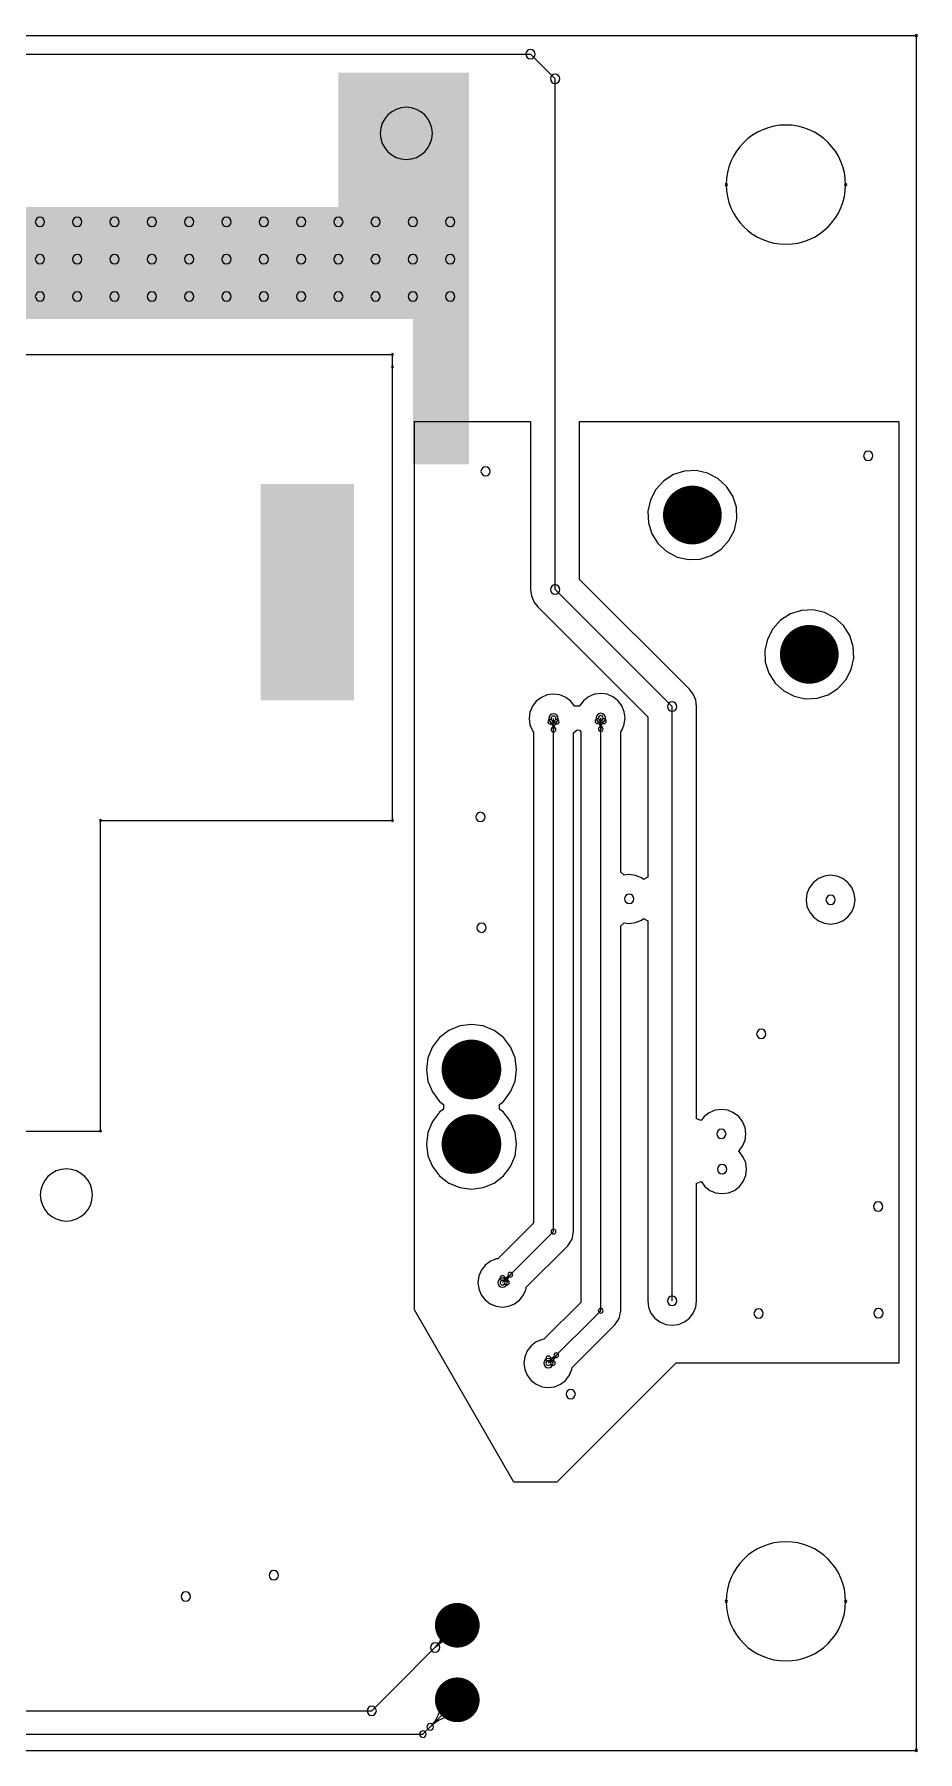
# Model space of a CAD drawing. Header units: inches. Extents: x 32166 to 34772, y 2386 to 4229.
# Drawn here: x 34238.2 to 34340.5, y 3322.4 to 3521.3 of the extents above; entities that cross this region are included whole.
import ezdxf

# ---------------------------------------------------------------- set-up
doc = ezdxf.new("R2010")
doc.units = ezdxf.units.IN
doc.header["$LTSCALE"] = 0.64311
doc.header["$MEASUREMENT"] = 0
for name, color, linetype in [('KEEPOUTLAYER', 6, 'CONTINUOUS'), ('MIDLAYER2', 76, 'CONTINUOUS'), ('MULTILAYER', 9, 'CONTINUOUS')]:
    doc.layers.add(name, color=color, linetype=linetype)

msp = doc.modelspace()

# ---------------------------------------------------------------- linework, layer by layer
at = {"layer": 'KEEPOUTLAYER'}
for p, q in [((32893.17, 3521.21), (34340.37, 3521.21)), ((34340.37, 3322.49), (34340.37, 3521.21)), ((34156.38, 3484.26), (34279.68, 3484.26)), ((34279.68, 3482.83), (34279.68, 3484.26)), ((34279.68, 3430.26), (34279.68, 3482.83)), ((34245.85, 3430.26), (34279.68, 3430.26)), ((34245.85, 3394.27), (34245.85, 3430.26)), ((34191.38, 3394.27), (34245.85, 3394.27)), ((32893.17, 3322.49), (34340.37, 3322.49))]:
    msp.add_line(p, q, dxfattribs=at)
for centre, radius, start, end in [((34340.37, 3521.21), 0.137, 0, 180), ((34340.37, 3521.21), 0.137, 180, 0), ((34340.37, 3521.21), 0.108, 0, 180), ((34340.37, 3521.21), 0.108, 180, 0), ((34325.25, 3503.93), 6.91, 0, 180), ((34318.34, 3503.93), 0.137, 0, 180), ((34318.34, 3503.93), 0.137, 180, 0), ((34325.25, 3503.93), 6.91, 180, 0), ((34332.16, 3503.93), 0.137, 0, 180), ((34332.16, 3503.93), 0.137, 180, 0), ((34279.68, 3484.26), 0.108, 0, 180), ((34279.68, 3484.26), 0.108, 0, 180), ((34279.68, 3484.26), 0.108, 180, 0), ((34279.68, 3484.26), 0.108, 180, 0), ((34279.68, 3482.83), 0.108, 0, 180), ((34279.68, 3482.83), 0.108, 0, 180), ((34279.68, 3482.83), 0.108, 180, 0), ((34279.68, 3482.83), 0.108, 180, 0), ((34245.85, 3430.26), 0.108, 0, 180), ((34245.85, 3430.26), 0.108, 0, 180), ((34245.85, 3430.26), 0.108, 180, 0), ((34245.85, 3430.26), 0.108, 180, 0), ((34279.68, 3430.26), 0.108, 0, 180), ((34279.68, 3430.26), 0.108, 0, 180), ((34279.68, 3430.26), 0.108, 180, 0), ((34279.68, 3430.26), 0.108, 180, 0), ((34245.85, 3394.27), 0.108, 0, 180), ((34245.85, 3394.27), 0.108, 0, 180), ((34245.85, 3394.27), 0.108, 180, 0), ((34245.85, 3394.27), 0.108, 180, 0), ((34325.25, 3339.77), 6.91, 0, 180), ((34318.34, 3339.77), 0.137, 0, 180), ((34318.34, 3339.77), 0.137, 180, 0), ((34325.25, 3339.77), 6.91, 180, 0), ((34332.16, 3339.77), 0.137, 0, 180), ((34332.16, 3339.77), 0.137, 180, 0), ((34340.37, 3322.49), 0.137, 0, 180), ((34340.37, 3322.49), 0.137, 0, 180), ((34340.37, 3322.49), 0.137, 180, 0), ((34340.37, 3322.49), 0.137, 180, 0)]:
    msp.add_arc(centre, radius, start, end, dxfattribs=at)
at = {"layer": 'MIDLAYER2'}
for p, q in [((34061.77, 3519.05), (34295.66, 3519.05)), ((34295.66, 3519.05), (34298.51, 3516.2)), ((34298.51, 3457.01), (34298.51, 3516.2)), ((34282.22, 3373.55), (34282.22, 3476.5)), ((34282.22, 3476.5), (34295.67, 3476.5)), ((34295.67, 3476.5), (34295.67, 3457.01)), ((34301.34, 3458.19), (34301.34, 3476.5)), ((34301.34, 3476.5), (34338.33, 3476.5)), ((34338.33, 3476.5), (34338.33, 3367.37)), ((34313.52, 3470.74), (34312.23, 3470.33)), ((34314.87, 3470.8), (34313.52, 3470.74)), ((34316.18, 3470.51), (34314.87, 3470.8)), ((34317.38, 3469.88), (34316.18, 3470.51)), ((34310.18, 3468.61), (34309.55, 3467.41)), ((34311.09, 3469.61), (34310.18, 3468.61)), ((34312.23, 3470.33), (34311.09, 3469.61)), ((34318.38, 3468.97), (34317.38, 3469.88)), ((34319.1, 3467.83), (34318.38, 3468.97)), ((34309.55, 3467.41), (34309.26, 3466.1)), ((34319.51, 3466.54), (34319.1, 3467.83)), ((34319.57, 3465.19), (34319.51, 3466.54)), ((34309.26, 3466.1), (34309.32, 3464.75)), ((34309.32, 3464.75), (34309.73, 3463.46)), ((34319.28, 3463.88), (34319.57, 3465.19)), ((34309.73, 3463.46), (34310.45, 3462.32)), ((34317.74, 3461.68), (34318.65, 3462.68)), ((34318.65, 3462.68), (34319.28, 3463.88)), ((34310.45, 3462.32), (34311.45, 3461.41)), ((34311.45, 3461.41), (34312.65, 3460.78)), ((34312.65, 3460.78), (34313.96, 3460.49)), ((34313.96, 3460.49), (34315.31, 3460.55)), ((34315.31, 3460.55), (34316.6, 3460.96)), ((34316.6, 3460.96), (34317.74, 3461.68)), ((34295.67, 3457.01), (34295.77, 3456.28)), ((34298.51, 3457.01), (34312.07, 3443.45)), ((34314.07, 3445.45), (34301.34, 3458.19)), ((34295.77, 3456.28), (34295.89, 3456)), ((34295.89, 3456), (34296.05, 3455.6)), ((34296.05, 3455.6), (34296.5, 3455.01)), ((34296.5, 3455.01), (34309.24, 3442.28)), ((34327.06, 3454.6), (34325.77, 3454.2)), ((34328.41, 3454.66), (34327.06, 3454.6)), ((34329.73, 3454.37), (34328.41, 3454.66)), ((34324.63, 3453.47), (34323.72, 3452.47)), ((34325.77, 3454.2), (34324.63, 3453.47)), ((34330.92, 3453.74), (34329.73, 3454.37)), ((34331.92, 3452.83), (34330.92, 3453.74)), ((34332.65, 3451.69), (34331.92, 3452.83)), ((34323.1, 3451.28), (34322.8, 3449.96)), ((34323.72, 3452.47), (34323.1, 3451.28)), ((34333.05, 3450.4), (34332.65, 3451.69)), ((34322.8, 3449.96), (34322.86, 3448.61)), ((34322.86, 3448.61), (34323.27, 3447.32)), ((34332.82, 3447.74), (34333.11, 3449.06)), ((34333.11, 3449.06), (34333.05, 3450.4)), ((34323.27, 3447.32), (34323.99, 3446.18)), ((34332.2, 3446.54), (34332.82, 3447.74)), ((34297.6, 3444.8), (34296.92, 3444.52)), ((34298.33, 3444.9), (34297.6, 3444.8)), ((34299.06, 3444.8), (34298.33, 3444.9)), ((34299.75, 3444.52), (34299.06, 3444.8)), ((34303.07, 3444.87), (34302.38, 3444.58)), ((34303.8, 3444.96), (34303.07, 3444.87)), ((34304.53, 3444.87), (34303.8, 3444.96)), ((34305.21, 3444.58), (34304.53, 3444.87)), ((34314.52, 3444.87), (34314.07, 3445.45)), ((34314.72, 3444.38), (34314.52, 3444.87)), ((34323.99, 3446.18), (34324.99, 3445.27)), ((34324.99, 3445.27), (34326.19, 3444.64)), ((34326.19, 3444.64), (34327.51, 3444.35)), ((34328.86, 3444.41), (34330.14, 3444.82)), ((34330.14, 3444.82), (34331.28, 3445.54)), ((34331.28, 3445.54), (34332.2, 3446.54)), ((34295.6, 3442.8), (34295.5, 3442.07)), ((34295.88, 3443.48), (34295.6, 3442.8)), ((34296.33, 3444.07), (34295.88, 3443.48)), ((34296.92, 3444.52), (34296.33, 3444.07)), ((34300.33, 3444.07), (34299.75, 3444.52)), ((34300.78, 3443.48), (34300.33, 3444.07)), ((34301.32, 3443.49), (34300.78, 3443.48)), ((34300.78, 3443.48), (34300.78, 3443.48)), ((34300.78, 3443.48), (34300.78, 3443.48)), ((34300.78, 3443.48), (34300.78, 3443.48)), ((34301.35, 3443.55), (34301.32, 3443.49)), ((34301.8, 3444.13), (34301.35, 3443.55)), ((34302.38, 3444.58), (34301.8, 3444.13)), ((34305.8, 3444.13), (34305.21, 3444.58)), ((34306.25, 3443.55), (34305.8, 3444.13)), ((34306.53, 3442.86), (34306.25, 3443.55)), ((34306.63, 3442.13), (34306.53, 3442.86)), ((34312.07, 3374.59), (34312.07, 3443.45)), ((34314.81, 3444.18), (34314.72, 3444.38)), ((34314.9, 3443.45), (34314.81, 3444.18)), ((34314.9, 3395.67), (34314.9, 3443.45)), ((34327.51, 3444.35), (34328.86, 3444.41)), ((34295.5, 3442.07), (34295.6, 3441.33)), ((34295.6, 3441.33), (34295.81, 3440.82)), ((34295.81, 3440.82), (34295.81, 3440.8)), ((34295.81, 3440.8), (34295.82, 3440.78)), ((34295.82, 3440.78), (34295.88, 3440.65)), ((34295.88, 3440.65), (34296.01, 3440.48)), ((34298.33, 3382.62), (34298.33, 3442.07)), ((34300.65, 3440.39), (34301.07, 3440.75)), ((34301.07, 3440.75), (34301.35, 3440.72)), ((34301.35, 3440.72), (34301.48, 3440.54)), ((34303.8, 3373.44), (34303.8, 3442.13)), ((34306.12, 3440.54), (34306.25, 3440.72)), ((34306.25, 3440.72), (34306.31, 3440.85)), ((34306.31, 3440.85), (34306.32, 3440.87)), ((34306.32, 3440.89), (34306.53, 3441.4)), ((34306.32, 3440.87), (34306.32, 3440.89)), ((34306.53, 3441.4), (34306.63, 3442.13)), ((34309.24, 3442.28), (34309.24, 3423.68)), ((34296.01, 3440.48), (34296.01, 3383.58)), ((34300.65, 3382.62), (34300.65, 3440.39)), ((34301.48, 3440.54), (34301.48, 3374.41)), ((34306.12, 3424.28), (34306.12, 3440.54)), ((34306.53, 3423.92), (34306.12, 3424.28)), ((34307.1, 3423.99), (34306.53, 3423.92)), ((34307.83, 3423.89), (34307.1, 3423.99)), ((34308.52, 3423.61), (34307.83, 3423.89)), ((34308.75, 3423.43), (34308.52, 3423.61)), ((34309.24, 3423.68), (34308.75, 3423.43)), ((34328.43, 3423.07), (34327.98, 3422.49)), ((34329.01, 3423.52), (34328.43, 3423.07)), ((34329.7, 3423.81), (34329.01, 3423.52)), ((34330.43, 3423.9), (34329.7, 3423.81)), ((34331.16, 3423.81), (34330.43, 3423.9)), ((34331.84, 3423.52), (34331.16, 3423.81)), ((34332.43, 3423.07), (34331.84, 3423.52)), ((34332.88, 3422.49), (34332.43, 3423.07)), ((34327.69, 3421.8), (34327.6, 3421.07)), ((34327.6, 3421.07), (34327.69, 3420.34)), ((34327.98, 3422.49), (34327.69, 3421.8)), ((34333.16, 3421.8), (34332.88, 3422.49)), ((34333.26, 3421.07), (34333.16, 3421.8)), ((34333.16, 3420.34), (34333.26, 3421.07)), ((34308.52, 3418.71), (34308.75, 3418.88)), ((34308.75, 3418.88), (34309.24, 3418.64)), ((34327.69, 3420.34), (34327.98, 3419.66)), ((34327.98, 3419.66), (34328.43, 3419.07)), ((34328.43, 3419.07), (34329.01, 3418.62)), ((34331.84, 3418.62), (34332.43, 3419.07)), ((34332.43, 3419.07), (34332.88, 3419.66)), ((34332.88, 3419.66), (34333.16, 3420.34)), ((34306.12, 3418.04), (34306.53, 3418.4)), ((34306.12, 3373.44), (34306.12, 3418.04)), ((34306.53, 3418.4), (34307.1, 3418.33)), ((34307.1, 3418.33), (34307.83, 3418.42)), ((34307.83, 3418.42), (34308.52, 3418.71)), ((34309.24, 3418.64), (34309.24, 3374.59)), ((34329.01, 3418.62), (34329.7, 3418.34)), ((34329.7, 3418.34), (34330.43, 3418.24)), ((34330.43, 3418.24), (34331.16, 3418.34)), ((34331.16, 3418.34), (34331.84, 3418.62)), ((34285.13, 3405.1), (34284.3, 3404.02)), ((34286.21, 3405.93), (34285.13, 3405.1)), ((34287.47, 3406.45), (34286.21, 3405.93)), ((34288.83, 3406.63), (34287.47, 3406.45)), ((34290.18, 3406.45), (34288.83, 3406.63)), ((34291.44, 3405.93), (34290.18, 3406.45)), ((34292.52, 3405.1), (34291.44, 3405.93)), ((34293.35, 3404.02), (34292.52, 3405.1)), ((34284.3, 3404.02), (34283.78, 3402.75)), ((34293.88, 3402.75), (34293.35, 3404.02)), ((34283.78, 3402.75), (34283.6, 3401.4)), ((34283.6, 3401.4), (34283.78, 3400.05)), ((34294.06, 3401.4), (34293.88, 3402.75)), ((34293.88, 3400.05), (34294.06, 3401.4)), ((34283.78, 3400.05), (34284.3, 3398.79)), ((34293.35, 3398.79), (34293.88, 3400.05)), ((34284.3, 3398.79), (34285.13, 3397.7)), ((34285.13, 3397.7), (34285.58, 3397.36)), ((34285.58, 3397.36), (34285.58, 3396.81)), ((34292.07, 3397.36), (34292.52, 3397.7)), ((34292.07, 3396.81), (34292.07, 3397.36)), ((34292.52, 3397.7), (34293.35, 3398.79)), ((34284.3, 3395.38), (34283.78, 3394.11)), ((34285.13, 3396.46), (34284.3, 3395.38)), ((34285.58, 3396.81), (34285.13, 3396.46)), ((34292.52, 3396.46), (34292.07, 3396.81)), ((34293.35, 3395.38), (34292.52, 3396.46)), ((34293.88, 3394.11), (34293.35, 3395.38)), ((34315.42, 3395.49), (34314.9, 3395.67)), ((34315.77, 3395.94), (34315.42, 3395.49)), ((34316.36, 3396.39), (34315.77, 3395.94)), ((34317.04, 3396.68), (34316.36, 3396.39)), ((34317.77, 3396.77), (34317.04, 3396.68)), ((34318.51, 3396.68), (34317.77, 3396.77)), ((34319.19, 3396.39), (34318.51, 3396.68)), ((34319.78, 3395.94), (34319.19, 3396.39)), ((34320.23, 3395.36), (34319.78, 3395.94)), ((34320.51, 3394.68), (34320.23, 3395.36)), ((34283.78, 3394.11), (34283.6, 3392.76)), ((34294.06, 3392.76), (34293.88, 3394.11)), ((34320.23, 3392.53), (34320.51, 3393.21)), ((34320.61, 3393.94), (34320.51, 3394.68)), ((34320.51, 3393.21), (34320.61, 3393.94)), ((34283.6, 3392.76), (34283.78, 3391.41)), ((34283.78, 3391.41), (34284.3, 3390.15)), ((34293.35, 3390.15), (34293.88, 3391.41)), ((34293.88, 3391.41), (34294.06, 3392.76)), ((34319.78, 3391.94), (34320.23, 3392.53)), ((34319.78, 3391.91), (34319.78, 3391.94)), ((34319.86, 3391.84), (34319.78, 3391.91)), ((34320.31, 3391.25), (34319.86, 3391.84)), ((34320.6, 3390.57), (34320.31, 3391.25)), ((34284.3, 3390.15), (34285.13, 3389.06)), ((34285.13, 3389.06), (34286.21, 3388.23)), ((34291.44, 3388.23), (34292.52, 3389.06)), ((34292.52, 3389.06), (34293.35, 3390.15)), ((34320.31, 3388.42), (34320.6, 3389.1)), ((34320.69, 3389.84), (34320.6, 3390.57)), ((34320.6, 3389.1), (34320.69, 3389.84)), ((34286.21, 3388.23), (34287.47, 3387.71)), ((34287.47, 3387.71), (34288.83, 3387.53)), ((34288.83, 3387.53), (34290.18, 3387.71)), ((34290.18, 3387.71), (34291.44, 3388.23)), ((34314.9, 3388.21), (34315.06, 3388.28)), ((34314.9, 3374.59), (34314.9, 3388.21)), ((34315.06, 3388.28), (34315.42, 3388.4)), ((34315.42, 3388.4), (34315.86, 3387.84)), ((34315.86, 3387.84), (34316.44, 3387.39)), ((34316.44, 3387.39), (34317.13, 3387.1)), ((34317.13, 3387.1), (34317.86, 3387.01)), ((34317.86, 3387.01), (34318.59, 3387.1)), ((34318.59, 3387.1), (34319.28, 3387.39)), ((34319.28, 3387.39), (34319.86, 3387.84)), ((34319.86, 3387.84), (34320.31, 3388.42)), ((34296.01, 3383.58), (34291.89, 3379.47)), ((34292.41, 3376.7), (34298.33, 3382.62)), ((34295.18, 3376.19), (34299.97, 3380.98)), ((34299.97, 3380.98), (34300.48, 3381.74)), ((34300.48, 3381.74), (34300.65, 3382.62)), ((34291, 3379.16), (34290.41, 3378.71)), ((34291.51, 3379.37), (34291, 3379.16)), ((34291.52, 3379.38), (34291.51, 3379.37)), ((34291.55, 3379.39), (34291.52, 3379.38)), ((34291.68, 3379.44), (34291.55, 3379.39)), ((34291.89, 3379.47), (34291.68, 3379.44)), ((34289.68, 3377.44), (34289.58, 3376.7)), ((34289.96, 3378.12), (34289.68, 3377.44)), ((34290.41, 3378.71), (34289.96, 3378.12)), ((34289.58, 3376.7), (34289.68, 3375.97)), ((34289.68, 3375.97), (34289.96, 3375.29)), ((34289.96, 3375.29), (34290.41, 3374.7)), ((34294.42, 3374.7), (34294.87, 3375.29)), ((34294.87, 3375.29), (34295.08, 3375.8)), ((34295.08, 3375.8), (34295.09, 3375.82)), ((34295.09, 3375.84), (34295.15, 3375.97)), ((34295.09, 3375.82), (34295.09, 3375.84)), ((34295.15, 3375.97), (34295.18, 3376.19)), ((34293.75, 3353.59), (34282.22, 3373.55)), ((34290.41, 3374.7), (34291, 3374.25)), ((34291, 3374.25), (34291.68, 3373.97)), ((34291.68, 3373.97), (34292.41, 3373.87)), ((34292.41, 3373.87), (34293.15, 3373.97)), ((34293.15, 3373.97), (34293.83, 3374.25)), ((34293.83, 3374.25), (34294.42, 3374.7)), ((34301.48, 3374.41), (34297.21, 3370.14)), ((34297.73, 3367.37), (34303.8, 3373.44)), ((34305.94, 3372.56), (34306.12, 3373.44)), ((34309.24, 3374.59), (34309.24, 3374.59)), ((34309.24, 3374.59), (34309.24, 3374.59)), ((34309.24, 3374.59), (34309.34, 3373.86)), ((34309.34, 3373.86), (34309.62, 3373.17)), ((34309.62, 3373.17), (34310.07, 3372.59)), ((34314.07, 3372.59), (34314.52, 3373.17)), ((34314.52, 3373.17), (34314.81, 3373.86)), ((34314.81, 3373.86), (34314.9, 3374.59)), ((34300.49, 3366.86), (34305.44, 3371.8)), ((34305.44, 3371.8), (34305.94, 3372.56)), ((34310.07, 3372.59), (34310.66, 3372.14)), ((34310.66, 3372.14), (34311.34, 3371.85)), ((34311.34, 3371.85), (34312.07, 3371.76)), ((34312.07, 3371.76), (34312.8, 3371.85)), ((34312.8, 3371.85), (34313.49, 3372.14)), ((34313.49, 3372.14), (34314.07, 3372.59)), ((34295.73, 3369.38), (34295.28, 3368.79)), ((34296.31, 3369.83), (34295.73, 3369.38)), ((34296.82, 3370.04), (34296.31, 3369.83)), ((34296.84, 3370.05), (34296.82, 3370.04)), ((34296.86, 3370.05), (34296.84, 3370.05)), ((34297, 3370.11), (34296.86, 3370.05)), ((34297.21, 3370.14), (34297, 3370.11)), ((34294.99, 3368.11), (34294.9, 3367.37)), ((34294.9, 3367.37), (34294.99, 3366.64)), ((34295.28, 3368.79), (34294.99, 3368.11)), ((34312.5, 3367.37), (34312.07, 3366.94)), ((34338.33, 3367.37), (34312.5, 3367.37)), ((34294.99, 3366.64), (34295.28, 3365.96)), ((34295.28, 3365.96), (34295.73, 3365.37)), ((34295.73, 3365.37), (34296.31, 3364.92)), ((34312.07, 3366.94), (34298.72, 3353.59)), ((34299.14, 3364.92), (34299.73, 3365.37)), ((34299.73, 3365.37), (34300.18, 3365.96)), ((34300.18, 3365.96), (34300.39, 3366.47)), ((34300.39, 3366.47), (34300.4, 3366.49)), ((34300.4, 3366.49), (34300.41, 3366.51)), ((34300.41, 3366.51), (34300.46, 3366.64)), ((34300.46, 3366.64), (34300.49, 3366.86)), ((34296.31, 3364.92), (34297, 3364.64)), ((34297, 3364.64), (34297.73, 3364.54)), ((34297.73, 3364.54), (34298.46, 3364.64)), ((34298.46, 3364.64), (34299.14, 3364.92)), ((34298.72, 3353.59), (34293.75, 3353.59)), ((34277.27, 3327.08), (34287.19, 3337)), ((34283.21, 3324.38), (34287.19, 3328.36)), ((34104.01, 3327.08), (34277.27, 3327.08)), ((33712.65, 3324.38), (34283.21, 3324.38))]:
    msp.add_line(p, q, dxfattribs=at)
for points, const_width in [([(34315.51, 3464.34, 1), (34313.32, 3466.95, 1)], 3.4), ([(34329.05, 3448.2, 1), (34326.86, 3450.81, 1)], 3.4), ([(34290.55, 3401.4, 1), (34287.1, 3401.4, 1)], 3.46), ([(34290.55, 3392.76, 1), (34287.1, 3392.76, 1)], 3.46), ([(34288.48, 3337, 1), (34285.89, 3337, 1)], 2.59), ([(34288.48, 3328.36, 1), (34285.89, 3328.36, 1)], 2.59)]:
    msp.add_lwpolyline(points, format="xyb", close=True, dxfattribs=dict(at, const_width=const_width))
for centre, radius, start, end in [((34295.66, 3519.05), 0.54, 0, 180), ((34295.66, 3519.05), 0.54, 0, 180), ((34295.66, 3519.05), 0.54, 180, 0), ((34295.66, 3519.05), 0.54, 180, 0), ((34298.51, 3516.2), 0.54, 0, 180), ((34298.51, 3516.2), 0.54, 0, 180), ((34298.51, 3516.2), 0.54, 180, 0), ((34298.51, 3516.2), 0.54, 180, 0), ((34281.28, 3509.87), 3.02, 0, 180), ((34281.28, 3509.87), 3.02, 180, 0), ((34238.85, 3499.61), 0.54, 0, 180), ((34238.85, 3499.61), 0.54, 180, 0), ((34243.17, 3499.61), 0.54, 0, 180), ((34243.17, 3499.61), 0.54, 180, 0), ((34247.49, 3499.61), 0.54, 0, 180), ((34247.49, 3499.61), 0.54, 180, 0), ((34251.81, 3499.61), 0.54, 0, 180), ((34251.81, 3499.61), 0.54, 180, 0), ((34256.13, 3499.61), 0.54, 0, 180), ((34256.13, 3499.61), 0.54, 180, 0), ((34260.45, 3499.61), 0.54, 0, 180), ((34260.45, 3499.61), 0.54, 180, 0), ((34264.77, 3499.61), 0.54, 0, 180), ((34264.77, 3499.61), 0.54, 180, 0), ((34269.09, 3499.61), 0.54, 0, 180), ((34269.09, 3499.61), 0.54, 180, 0), ((34273.41, 3499.61), 0.54, 0, 180), ((34273.41, 3499.61), 0.54, 180, 0), ((34277.73, 3499.61), 0.54, 0, 180), ((34277.73, 3499.61), 0.54, 180, 0), ((34282.05, 3499.61), 0.54, 0, 180), ((34282.05, 3499.61), 0.54, 180, 0), ((34286.37, 3499.61), 0.54, 0, 180), ((34286.37, 3499.61), 0.54, 180, 0), ((34238.85, 3495.29), 0.54, 0, 180), ((34238.85, 3495.29), 0.54, 180, 0), ((34243.17, 3495.29), 0.54, 0, 180), ((34243.17, 3495.29), 0.54, 180, 0), ((34247.49, 3495.29), 0.54, 0, 180), ((34247.49, 3495.29), 0.54, 180, 0), ((34251.81, 3495.29), 0.54, 0, 180), ((34251.81, 3495.29), 0.54, 180, 0), ((34256.13, 3495.29), 0.54, 0, 180), ((34256.13, 3495.29), 0.54, 180, 0), ((34260.45, 3495.29), 0.54, 0, 180), ((34260.45, 3495.29), 0.54, 180, 0), ((34264.77, 3495.29), 0.54, 0, 180), ((34264.77, 3495.29), 0.54, 180, 0), ((34269.09, 3495.29), 0.54, 0, 180), ((34269.09, 3495.29), 0.54, 180, 0), ((34273.41, 3495.29), 0.54, 0, 180), ((34273.41, 3495.29), 0.54, 180, 0), ((34277.73, 3495.29), 0.54, 0, 180), ((34277.73, 3495.29), 0.54, 180, 0), ((34282.05, 3495.29), 0.54, 0, 180), ((34282.05, 3495.29), 0.54, 180, 0), ((34286.37, 3495.29), 0.54, 0, 180), ((34286.37, 3495.29), 0.54, 180, 0), ((34238.85, 3490.97), 0.54, 0, 180), ((34238.85, 3490.97), 0.54, 180, 0), ((34243.17, 3490.97), 0.54, 0, 180), ((34243.17, 3490.97), 0.54, 180, 0), ((34247.49, 3490.97), 0.54, 0, 180), ((34247.49, 3490.97), 0.54, 180, 0), ((34251.81, 3490.97), 0.54, 0, 180), ((34251.81, 3490.97), 0.54, 180, 0), ((34256.13, 3490.97), 0.54, 0, 180), ((34256.13, 3490.97), 0.54, 180, 0), ((34260.45, 3490.97), 0.54, 0, 180), ((34260.45, 3490.97), 0.54, 180, 0), ((34264.77, 3490.97), 0.54, 0, 180), ((34264.77, 3490.97), 0.54, 180, 0), ((34269.09, 3490.97), 0.54, 0, 180), ((34269.09, 3490.97), 0.54, 180, 0), ((34273.41, 3490.97), 0.54, 0, 180), ((34273.41, 3490.97), 0.54, 180, 0), ((34277.73, 3490.97), 0.54, 0, 180), ((34277.73, 3490.97), 0.54, 180, 0), ((34282.05, 3490.97), 0.54, 0, 180), ((34282.05, 3490.97), 0.54, 180, 0), ((34286.37, 3490.97), 0.54, 0, 180), ((34286.37, 3490.97), 0.54, 180, 0), ((34334.79, 3472.52), 0.54, 0, 180), ((34334.79, 3472.52), 0.54, 180, 0), ((34290.47, 3470.71), 0.54, 0, 180), ((34290.47, 3470.71), 0.54, 180, 0), ((34298.51, 3457.01), 0.54, 0, 180), ((34298.51, 3457.01), 0.54, 0, 180), ((34298.51, 3457.01), 0.54, 180, 0), ((34298.51, 3457.01), 0.54, 180, 0), ((34303.8, 3442.13), 0.54, 0, 180), ((34312.07, 3443.45), 0.54, 0, 180), ((34312.07, 3443.45), 0.54, 0, 180), ((34312.07, 3443.45), 0.54, 0, 180), ((34312.07, 3443.45), 0.54, 180, 0), ((34312.07, 3443.45), 0.54, 180, 0), ((34312.07, 3443.45), 0.54, 180, 0), ((34297.96, 3441.69), 0.274, 0, 180), ((34297.96, 3441.69), 0.274, 0, 180), ((34297.96, 3441.69), 0.274, 180, 0), ((34297.96, 3441.69), 0.274, 180, 0), ((34298.33, 3442.07), 0.54, 0, 180), ((34298.33, 3442.07), 0.54, 180, 0), ((34297.05, 3440.78), 1.28, 0.0004, 45.0004), ((34297.05, 3440.78), 1.28, 0.0004, 45.0004), ((34298.33, 3442.07), 0.274, 0, 180), ((34298.33, 3442.07), 0.274, 180, 0), ((34298.33, 3440.78), 0.274, 0, 180), ((34298.33, 3440.78), 0.274, 0, 180), ((34298.33, 3440.78), 0.274, 0, 180), ((34298.33, 3440.78), 0.274, 0, 180), ((34298.33, 3440.78), 0.274, 180, 0), ((34298.33, 3440.78), 0.274, 180, 0), ((34298.33, 3440.78), 0.274, 180, 0), ((34298.33, 3440.78), 0.274, 180, 0), ((34299.61, 3440.78), 1.28, 134.9996, 179.9996), ((34299.61, 3440.78), 1.28, 134.9996, 179.9996), ((34298.71, 3441.69), 0.274, 0, 180), ((34298.71, 3441.69), 0.274, 0, 180), ((34298.71, 3441.69), 0.274, 180, 0), ((34298.71, 3441.69), 0.274, 180, 0), ((34303.42, 3441.76), 0.274, 0, 180), ((34303.42, 3441.76), 0.274, 0, 180), ((34303.42, 3441.76), 0.274, 180, 0), ((34303.42, 3441.76), 0.274, 180, 0), ((34303.8, 3442.13), 0.54, 180, 0), ((34302.52, 3440.85), 1.28, 0.0004, 45.0004), ((34302.52, 3440.85), 1.28, 0.0004, 45.0004), ((34303.8, 3442.13), 0.274, 0, 180), ((34303.8, 3442.13), 0.274, 180, 0), ((34303.8, 3440.85), 0.274, 0, 180), ((34303.8, 3440.85), 0.274, 0, 180), ((34303.8, 3440.85), 0.274, 0, 180), ((34303.8, 3440.85), 0.274, 0, 180), ((34303.8, 3440.85), 0.274, 180, 0), ((34303.8, 3440.85), 0.274, 180, 0), ((34303.8, 3440.85), 0.274, 180, 0), ((34303.8, 3440.85), 0.274, 180, 0), ((34305.08, 3440.85), 1.28, 134.9996, 179.9996), ((34305.08, 3440.85), 1.28, 134.9996, 179.9996), ((34304.17, 3441.76), 0.274, 0, 180), ((34304.17, 3441.76), 0.274, 0, 180), ((34304.17, 3441.76), 0.274, 180, 0), ((34304.17, 3441.76), 0.274, 180, 0), ((34289.87, 3430.66), 0.54, 0, 180), ((34289.87, 3430.66), 0.54, 180, 0), ((34307.1, 3421.16), 0.54, 0, 180), ((34307.1, 3421.16), 0.54, 180, 0), ((34330.43, 3421.07), 0.54, 0, 180), ((34330.43, 3421.07), 0.54, 180, 0), ((34290, 3417.83), 0.54, 0, 180), ((34290, 3417.83), 0.54, 180, 0), ((34322.4, 3405.52), 0.54, 0, 180), ((34322.4, 3405.52), 0.54, 180, 0), ((34317.77, 3393.94), 0.54, 0, 180), ((34317.77, 3393.94), 0.54, 180, 0), ((34241.91, 3386.86), 3.02, 0, 180), ((34317.86, 3389.84), 0.54, 0, 180), ((34317.86, 3389.84), 0.54, 180, 0), ((34241.91, 3386.86), 3.02, 180, 0), ((34335.92, 3385.52), 0.54, 0, 180), ((34335.92, 3385.52), 0.54, 180, 0), ((34298.33, 3382.62), 0.274, 0, 180), ((34298.33, 3382.62), 0.274, 0, 180), ((34298.33, 3382.62), 0.274, 180, 0), ((34298.33, 3382.62), 0.274, 180, 0), ((34292.41, 3376.7), 0.54, 0, 180), ((34292.41, 3377.24), 0.274, 0, 180), ((34292.41, 3377.24), 0.274, 0, 180), ((34292.41, 3377.24), 0.274, 180, 0), ((34292.41, 3377.24), 0.274, 180, 0), ((34292.41, 3376.7), 0.274, 0, 180), ((34292.41, 3378.52), 1.28, 270.0004, 315.0004), ((34292.41, 3378.52), 1.28, 270.0004, 315.0004), ((34292.94, 3376.7), 0.274, 0, 180), ((34292.94, 3376.7), 0.274, 0, 180), ((34294.23, 3376.7), 1.28, 134.9996, 179.9996), ((34294.23, 3376.7), 1.28, 134.9996, 179.9996), ((34293.32, 3377.61), 0.274, 0, 180), ((34293.32, 3377.61), 0.274, 0, 180), ((34293.32, 3377.61), 0.274, 0, 180), ((34293.32, 3377.61), 0.274, 0, 180), ((34293.32, 3377.61), 0.274, 180, 0), ((34293.32, 3377.61), 0.274, 180, 0), ((34293.32, 3377.61), 0.274, 180, 0), ((34293.32, 3377.61), 0.274, 180, 0), ((34292.41, 3376.7), 0.54, 180, 0), ((34292.41, 3376.7), 0.274, 180, 0), ((34292.94, 3376.7), 0.274, 180, 0), ((34292.94, 3376.7), 0.274, 180, 0), ((34312.07, 3374.59), 0.54, 0, 180), ((34312.07, 3374.59), 0.54, 0, 180), ((34303.8, 3373.44), 0.274, 0, 180), ((34303.8, 3373.44), 0.274, 0, 180), ((34303.8, 3373.44), 0.274, 180, 0), ((34303.8, 3373.44), 0.274, 180, 0), ((34312.07, 3374.59), 0.54, 180, 0), ((34312.07, 3374.59), 0.54, 180, 0), ((34322.09, 3373.12), 0.54, 0, 180), ((34322.09, 3373.12), 0.54, 180, 0), ((34335.96, 3373.16), 0.54, 0, 180), ((34335.96, 3373.16), 0.54, 180, 0), ((34297.73, 3367.37), 0.54, 0, 180), ((34297.73, 3367.37), 0.54, 180, 0), ((34297.73, 3367.91), 0.274, 0, 180), ((34297.73, 3367.91), 0.274, 0, 180), ((34297.73, 3367.91), 0.274, 180, 0), ((34297.73, 3367.91), 0.274, 180, 0), ((34297.73, 3367.37), 0.274, 0, 180), ((34297.73, 3367.37), 0.274, 180, 0), ((34297.73, 3369.19), 1.28, 270.0004, 315.0004), ((34297.73, 3369.19), 1.28, 270.0004, 315.0004), ((34298.26, 3367.37), 0.274, 0, 180), ((34298.26, 3367.37), 0.274, 0, 180), ((34298.26, 3367.37), 0.274, 180, 0), ((34298.26, 3367.37), 0.274, 180, 0), ((34299.54, 3367.37), 1.28, 134.9996, 179.9996), ((34299.54, 3367.37), 1.28, 134.9996, 179.9996), ((34298.64, 3368.28), 0.274, 0, 180), ((34298.64, 3368.28), 0.274, 0, 180), ((34298.64, 3368.28), 0.274, 0, 180), ((34298.64, 3368.28), 0.274, 0, 180), ((34298.64, 3368.28), 0.274, 180, 0), ((34298.64, 3368.28), 0.274, 180, 0), ((34298.64, 3368.28), 0.274, 180, 0), ((34298.64, 3368.28), 0.274, 180, 0), ((34300.32, 3363.79), 0.54, 0, 180), ((34300.32, 3363.79), 0.54, 180, 0), ((34265.93, 3342.79), 0.54, 0, 180), ((34265.93, 3342.79), 0.54, 180, 0), ((34255.74, 3340.33), 0.54, 0, 180), ((34255.74, 3340.33), 0.54, 180, 0), ((34285.68, 3337), 0.54, 0, 180), ((34287.19, 3337), 0.54, 0, 180), ((34282.03, 3337), 3.65, 315, 360), ((34287.19, 3331.84), 3.65, 90, 135), ((34285.68, 3337), 0.54, 180, 0), ((34287.19, 3337), 0.54, 180, 0), ((34287.19, 3335.49), 0.54, 0, 180), ((34287.19, 3335.49), 0.54, 180, 0), ((34284.61, 3334.42), 0.54, 0, 180), ((34284.61, 3334.42), 0.54, 0, 180), ((34284.61, 3334.42), 0.54, 180, 0), ((34284.61, 3334.42), 0.54, 180, 0), ((34277.27, 3327.08), 0.54, 0, 180), ((34277.27, 3327.08), 0.54, 0, 180), ((34280.92, 3328.36), 4.43, 315, 0), ((34280.92, 3328.36), 4.43, 315, 0), ((34285.35, 3328.36), 0.378, 0, 180), ((34285.35, 3328.36), 0.378, 0, 180), ((34285.35, 3328.36), 0.378, 180, 0), ((34285.35, 3328.36), 0.378, 180, 0), ((34287.19, 3328.36), 0.378, 0, 180), ((34287.19, 3328.36), 0.378, 180, 0), ((34277.27, 3327.08), 0.54, 180, 0), ((34277.27, 3327.08), 0.54, 180, 0), ((34284.05, 3325.23), 0.378, 0, 180), ((34284.05, 3325.23), 0.378, 0, 180), ((34284.05, 3325.23), 0.378, 0, 180), ((34284.05, 3325.23), 0.378, 0, 180), ((34284.05, 3325.23), 0.378, 180, 0), ((34284.05, 3325.23), 0.378, 180, 0), ((34284.05, 3325.23), 0.378, 180, 0), ((34284.05, 3325.23), 0.378, 180, 0), ((34287.19, 3322.1), 4.43, 90, 135), ((34287.19, 3322.1), 4.43, 90, 135), ((34287.19, 3326.53), 0.378, 0, 180), ((34287.19, 3326.53), 0.378, 0, 180), ((34287.19, 3326.53), 0.378, 180, 0), ((34287.19, 3326.53), 0.378, 180, 0), ((34283.21, 3324.38), 0.378, 0, 180), ((34283.21, 3324.38), 0.378, 0, 180), ((34283.21, 3324.38), 0.378, 180, 0), ((34283.21, 3324.38), 0.378, 180, 0)]:
    msp.add_arc(centre, radius, start, end, dxfattribs=at)
for points in [[(34273.41, 3488.38), (34288.53, 3488.38), (34273.41, 3516.89), (34288.53, 3516.89)], [(34167.57, 3488.38), (34288.53, 3488.38), (34167.57, 3501.34), (34288.53, 3501.34)], [(34282.05, 3471.53), (34288.53, 3471.53), (34282.05, 3495.29), (34288.53, 3495.29)], [(34264.42, 3469.23), (34264.42, 3444.18), (34275.22, 3469.23), (34275.22, 3444.18)]]:
    msp.add_solid(points, dxfattribs=at)
at = {"layer": 'MULTILAYER'}
for points, const_width in [([(34315.51, 3464.34, 1), (34313.32, 3466.95, 1)], 3.4), ([(34329.05, 3448.2, 1), (34326.86, 3450.81, 1)], 3.4), ([(34290.55, 3401.4, 1), (34287.1, 3401.4, 1)], 3.46), ([(34290.55, 3392.76, 1), (34287.1, 3392.76, 1)], 3.46), ([(34288.48, 3337, 1), (34285.89, 3337, 1)], 2.59), ([(34288.48, 3328.36, 1), (34285.89, 3328.36, 1)], 2.59)]:
    msp.add_lwpolyline(points, format="xyb", close=True, dxfattribs=dict(at, const_width=const_width))
for centre, radius, start, end in [((34281.28, 3509.87), 3.02, 0, 180), ((34281.28, 3509.87), 3.02, 180, 0), ((34238.85, 3499.61), 0.54, 0, 180), ((34238.85, 3499.61), 0.54, 180, 0), ((34243.17, 3499.61), 0.54, 0, 180), ((34243.17, 3499.61), 0.54, 180, 0), ((34247.49, 3499.61), 0.54, 0, 180), ((34247.49, 3499.61), 0.54, 180, 0), ((34251.81, 3499.61), 0.54, 0, 180), ((34251.81, 3499.61), 0.54, 180, 0), ((34256.13, 3499.61), 0.54, 0, 180), ((34256.13, 3499.61), 0.54, 180, 0), ((34260.45, 3499.61), 0.54, 0, 180), ((34260.45, 3499.61), 0.54, 180, 0), ((34264.77, 3499.61), 0.54, 0, 180), ((34264.77, 3499.61), 0.54, 180, 0), ((34269.09, 3499.61), 0.54, 0, 180), ((34269.09, 3499.61), 0.54, 180, 0), ((34273.41, 3499.61), 0.54, 0, 180), ((34273.41, 3499.61), 0.54, 180, 0), ((34277.73, 3499.61), 0.54, 0, 180), ((34277.73, 3499.61), 0.54, 180, 0), ((34282.05, 3499.61), 0.54, 0, 180), ((34282.05, 3499.61), 0.54, 180, 0), ((34286.37, 3499.61), 0.54, 0, 180), ((34286.37, 3499.61), 0.54, 180, 0), ((34238.85, 3495.29), 0.54, 0, 180), ((34238.85, 3495.29), 0.54, 180, 0), ((34243.17, 3495.29), 0.54, 0, 180), ((34243.17, 3495.29), 0.54, 180, 0), ((34247.49, 3495.29), 0.54, 0, 180), ((34247.49, 3495.29), 0.54, 180, 0), ((34251.81, 3495.29), 0.54, 0, 180), ((34251.81, 3495.29), 0.54, 180, 0), ((34256.13, 3495.29), 0.54, 0, 180), ((34256.13, 3495.29), 0.54, 180, 0), ((34260.45, 3495.29), 0.54, 0, 180), ((34260.45, 3495.29), 0.54, 180, 0), ((34264.77, 3495.29), 0.54, 0, 180), ((34264.77, 3495.29), 0.54, 180, 0), ((34269.09, 3495.29), 0.54, 0, 180), ((34269.09, 3495.29), 0.54, 180, 0), ((34273.41, 3495.29), 0.54, 0, 180), ((34273.41, 3495.29), 0.54, 180, 0), ((34277.73, 3495.29), 0.54, 0, 180), ((34277.73, 3495.29), 0.54, 180, 0), ((34282.05, 3495.29), 0.54, 0, 180), ((34282.05, 3495.29), 0.54, 180, 0), ((34286.37, 3495.29), 0.54, 0, 180), ((34286.37, 3495.29), 0.54, 180, 0), ((34238.85, 3490.97), 0.54, 0, 180), ((34238.85, 3490.97), 0.54, 180, 0), ((34243.17, 3490.97), 0.54, 0, 180), ((34243.17, 3490.97), 0.54, 180, 0), ((34247.49, 3490.97), 0.54, 0, 180), ((34247.49, 3490.97), 0.54, 180, 0), ((34251.81, 3490.97), 0.54, 0, 180), ((34251.81, 3490.97), 0.54, 180, 0), ((34256.13, 3490.97), 0.54, 0, 180), ((34256.13, 3490.97), 0.54, 180, 0), ((34260.45, 3490.97), 0.54, 0, 180), ((34260.45, 3490.97), 0.54, 180, 0), ((34264.77, 3490.97), 0.54, 0, 180), ((34264.77, 3490.97), 0.54, 180, 0), ((34269.09, 3490.97), 0.54, 0, 180), ((34269.09, 3490.97), 0.54, 180, 0), ((34273.41, 3490.97), 0.54, 0, 180), ((34273.41, 3490.97), 0.54, 180, 0), ((34277.73, 3490.97), 0.54, 0, 180), ((34277.73, 3490.97), 0.54, 180, 0), ((34282.05, 3490.97), 0.54, 0, 180), ((34282.05, 3490.97), 0.54, 180, 0), ((34286.37, 3490.97), 0.54, 0, 180), ((34286.37, 3490.97), 0.54, 180, 0), ((34334.79, 3472.52), 0.54, 0, 180), ((34334.79, 3472.52), 0.54, 180, 0), ((34290.47, 3470.71), 0.54, 0, 180), ((34290.47, 3470.71), 0.54, 180, 0), ((34303.8, 3442.13), 0.54, 0, 180), ((34312.07, 3443.45), 0.54, 0, 180), ((34312.07, 3443.45), 0.54, 180, 0), ((34298.33, 3442.07), 0.54, 0, 180), ((34298.33, 3442.07), 0.54, 180, 0), ((34303.8, 3442.13), 0.54, 180, 0), ((34289.87, 3430.66), 0.54, 0, 180), ((34289.87, 3430.66), 0.54, 180, 0), ((34307.1, 3421.16), 0.54, 0, 180), ((34307.1, 3421.16), 0.54, 180, 0), ((34330.43, 3421.07), 0.54, 0, 180), ((34330.43, 3421.07), 0.54, 180, 0), ((34290, 3417.83), 0.54, 0, 180), ((34290, 3417.83), 0.54, 180, 0), ((34322.4, 3405.52), 0.54, 0, 180), ((34322.4, 3405.52), 0.54, 180, 0), ((34317.77, 3393.94), 0.54, 0, 180), ((34317.77, 3393.94), 0.54, 180, 0), ((34241.91, 3386.86), 3.02, 0, 180), ((34317.86, 3389.84), 0.54, 0, 180), ((34317.86, 3389.84), 0.54, 180, 0), ((34241.91, 3386.86), 3.02, 180, 0), ((34335.92, 3385.52), 0.54, 0, 180), ((34335.92, 3385.52), 0.54, 180, 0), ((34292.41, 3376.7), 0.54, 0, 180), ((34292.41, 3376.7), 0.54, 180, 0), ((34312.07, 3374.59), 0.54, 0, 180), ((34312.07, 3374.59), 0.54, 180, 0), ((34322.09, 3373.12), 0.54, 0, 180), ((34322.09, 3373.12), 0.54, 180, 0), ((34335.96, 3373.16), 0.54, 0, 180), ((34335.96, 3373.16), 0.54, 180, 0), ((34297.73, 3367.37), 0.54, 0, 180), ((34297.73, 3367.37), 0.54, 180, 0), ((34300.32, 3363.79), 0.54, 0, 180), ((34300.32, 3363.79), 0.54, 180, 0), ((34265.93, 3342.79), 0.54, 0, 180), ((34265.93, 3342.79), 0.54, 180, 0), ((34255.74, 3340.33), 0.54, 0, 180), ((34255.74, 3340.33), 0.54, 180, 0)]:
    msp.add_arc(centre, radius, start, end, dxfattribs=at)
msp.add_solid([(34264.42, 3469.23), (34264.42, 3444.18), (34275.22, 3469.23), (34275.22, 3444.18)], dxfattribs=at)

doc.saveas('drawing.dxf')
